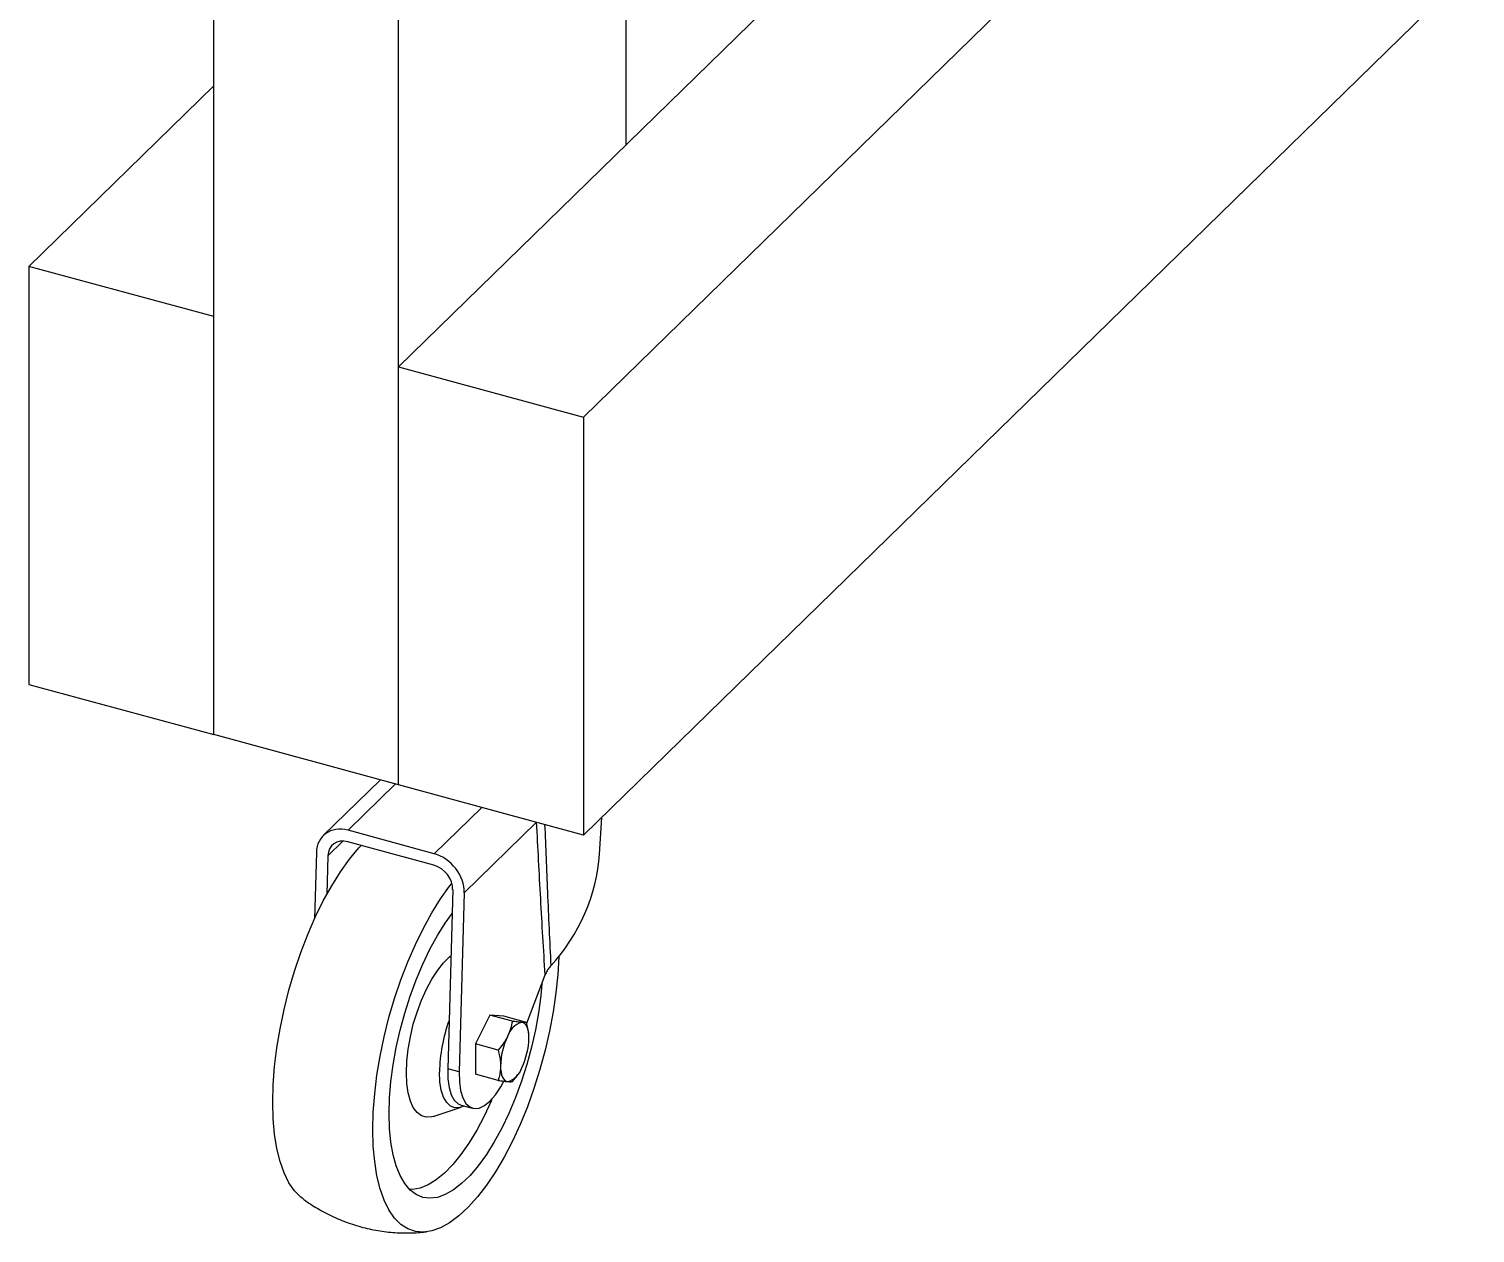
# Model space of a CAD drawing. Header units: millimetres. Extents: x 0 to 279, y 0 to 216.
# Drawn here: x 200.29 to 222.26, y 41.13 to 59.42 of the extents above; entities that cross this region are included whole.
import ezdxf

# ---------------------------------------------------------------- set-up
doc = ezdxf.new("R2010")
doc.units = ezdxf.units.MM

msp = doc.modelspace()

# ---------------------------------------------------------------- linework, layer by layer
at = {"color": 7, "linetype": 'Continuous', "lineweight": 25}
for p, q in [((209.364, 57.665), (209.364, 99.52)), ((203.098, 48.704), (203.098, 98.563)), ((205.906, 47.941), (205.906, 97.8)), ((247.24, 91.13), (208.714, 53.528)), ((247.24, 84.78), (208.714, 47.177)), ((223.193, 71.164), (205.906, 54.291)), ((200.29, 55.817), (203.098, 58.558)), ((203.098, 55.054), (200.29, 55.817)), ((200.29, 55.817), (200.29, 49.467)), ((203.098, 48.704), (203.098, 55.054)), ((205.906, 54.291), (208.714, 53.528)), ((205.906, 47.941), (205.906, 54.291)), ((208.714, 53.528), (208.714, 47.177)), ((200.29, 49.467), (203.098, 48.704)), ((205.906, 47.941), (203.098, 48.704)), ((205.628, 48.016), (204.762, 47.171)), ((208.714, 47.177), (205.906, 47.941)), ((206.447, 46.894), (205.137, 47.251)), ((208.956, 46.888), (208.991, 47.447)), ((206.443, 46.72), (205.132, 47.076)), ((204.656, 46.912), (204.628, 45.905)), ((204.832, 46.864), (204.815, 46.278)), ((206.727, 46.349), (206.651, 43.626)), ((206.902, 46.301), (206.827, 43.579)), ((207.852, 44.319), (208.132, 45.054)), ((207.289, 44.444), (207.073, 44.004)), ((207.505, 44.425), (207.289, 44.444)), ((207.633, 44.35), (207.289, 44.444)), ((207.849, 44.332), (207.505, 44.425)), ((207.073, 44.004), (207.073, 43.545)), ((207.417, 43.91), (207.073, 44.004)), ((207.884, 44.138), (207.884, 44.14)), ((206.827, 43.579), (206.651, 43.626)), ((207.417, 43.452), (207.073, 43.545)), ((207.718, 43.543), (207.725, 43.553)), ((206.854, 43.076), (207.029, 43.028)), ((206.43, 42.905), (206.855, 43.042))]:
    msp.add_line(p, q, dxfattribs=at)
at = {"color": 8, "linetype": 'Continuous', "lineweight": 25}
for p, q in [((205.858, 47.954), (205.137, 47.251)), ((206.447, 46.894), (207.168, 47.598)), ((207.999, 47.372), (206.902, 46.301)), ((204.832, 46.864), (205.06, 47.086))]:
    msp.add_line(p, q, dxfattribs=at)
at = {"color": 7, "linetype": 'Continuous', "lineweight": 25, "flags": 128}
for points in [[(203.993, 43.119), (204, 43.384), (204.021, 43.66), (204.056, 43.945), (204.104, 44.235), (204.165, 44.527), (204.238, 44.82), (204.323, 45.109), (204.419, 45.392), (204.525, 45.666), (204.639, 45.929), (204.761, 46.177), (204.889, 46.409), (205.023, 46.621), (205.16, 46.813), (205.3, 46.982), (205.336, 47.02)], [(205.514, 42.705), (205.521, 42.97), (205.542, 43.247), (205.577, 43.531), (205.625, 43.821), (205.686, 44.114), (205.759, 44.406), (205.844, 44.695), (205.94, 44.979), (206.046, 45.253), (206.16, 45.515), (206.282, 45.764), (206.411, 45.995), (206.544, 46.208), (206.681, 46.4), (206.715, 46.443)], [(205.761, 42.946), (205.768, 43.184), (205.788, 43.433), (205.822, 43.689), (205.869, 43.95), (205.928, 44.213), (205.999, 44.474), (206.08, 44.73), (206.172, 44.979), (206.272, 45.218), (206.381, 45.443), (206.495, 45.652), (206.615, 45.842), (206.717, 45.985)], [(208.337, 45.33), (208.323, 45.061), (208.296, 44.78), (208.254, 44.492), (208.199, 44.2), (208.132, 43.908), (208.053, 43.616), (207.962, 43.33), (207.861, 43.051), (207.751, 42.782), (207.633, 42.526), (207.508, 42.286), (207.376, 42.064), (207.241, 41.861), (207.102, 41.681), (206.962, 41.525), (206.821, 41.394), (206.681, 41.289), (206.544, 41.213), (206.411, 41.165), (206.282, 41.146), (206.16, 41.156), (206.046, 41.196), (205.94, 41.264), (205.844, 41.36), (205.759, 41.483), (205.686, 41.632), (205.625, 41.806), (205.577, 42.002), (205.542, 42.218), (205.521, 42.454), (205.514, 42.705)], [(206.023, 43.567), (206.03, 43.741), (206.05, 43.924), (206.084, 44.113), (206.129, 44.303), (206.186, 44.49), (206.253, 44.669), (206.329, 44.837), (206.411, 44.991), (206.499, 45.125), (206.589, 45.239), (206.68, 45.328), (206.699, 45.343)], [(208.082, 44.922), (208.065, 44.735), (208.031, 44.479), (207.985, 44.218), (207.925, 43.955), (207.855, 43.694), (207.773, 43.438), (207.681, 43.189), (207.581, 42.95), (207.473, 42.725), (207.358, 42.516), (207.238, 42.325), (207.115, 42.155), (206.99, 42.008), (206.863, 41.885), (206.738, 41.787), (206.615, 41.717), (206.495, 41.674), (206.381, 41.66), (206.272, 41.673), (206.172, 41.716), (206.08, 41.786), (205.999, 41.883), (205.928, 42.005), (205.869, 42.152), (205.822, 42.322), (205.788, 42.513), (205.768, 42.721), (205.761, 42.946)], [(207.885, 44.093), (207.884, 44.143), (207.878, 44.189), (207.869, 44.229), (207.856, 44.263), (207.841, 44.291), (207.822, 44.312), (207.801, 44.325), (207.777, 44.331)], [(206.43, 42.905), (206.411, 42.9), (206.329, 42.892), (206.253, 42.913), (206.186, 42.962), (206.129, 43.038), (206.084, 43.138), (206.05, 43.262), (206.03, 43.406), (206.023, 43.567)], [(206.902, 43.062), (206.836, 43.037), (206.761, 43.033), (206.694, 43.059), (206.636, 43.114), (206.589, 43.195), (206.554, 43.302), (206.533, 43.43), (206.526, 43.576)], [(206.651, 43.626), (206.655, 43.476), (206.673, 43.343), (206.705, 43.234), (206.751, 43.15), (206.809, 43.095), (206.854, 43.076)], [(206.827, 43.579), (206.83, 43.428), (206.848, 43.296), (206.881, 43.186), (206.927, 43.102), (206.985, 43.047), (207.053, 43.023), (207.128, 43.031), (207.209, 43.069), (207.293, 43.138), (207.376, 43.234), (207.456, 43.355), (207.502, 43.437)], [(207.453, 43.671), (207.455, 43.621), (207.461, 43.576), (207.47, 43.535), (207.482, 43.501), (207.498, 43.473), (207.517, 43.452), (207.538, 43.439), (207.561, 43.433)], [(204.44, 41.661), (204.419, 41.677), (204.323, 41.773), (204.238, 41.897), (204.165, 42.046), (204.104, 42.219), (204.056, 42.415), (204.021, 42.632), (204, 42.867), (203.993, 43.119)], [(207.323, 43.17), (207.309, 43.137), (207.204, 42.908), (207.092, 42.695), (206.974, 42.499), (206.853, 42.324), (206.729, 42.171), (206.603, 42.042), (206.478, 41.94), (206.355, 41.864), (206.235, 41.815), (206.121, 41.796), (206.069, 41.797)]]:
    msp.add_lwpolyline(points, dxfattribs=at)
at = {"color": 7, "linetype": 'Continuous', "lineweight": 25}
for centre, radius, start, end in [((208.956, 43.532), 2.43, 160.043, 178.9548), ((207.854, 44.036), 0.305, 104.6354, 163.9747), ((208.527, 43.65), 1.074, 154.0567, 178.8929), ((206.811, 44.114), 1.074, 334.0567, 358.8929), ((207.484, 43.728), 0.305, 284.6354, 343.9747)]:
    msp.add_arc(centre, radius, start, end, dxfattribs=at)
for centre, major_axis, ratio, start_param, end_param in [((205.124, 46.784), (-0.349, 0.398), 0.78419, 5.415517, 6.986313), ((205.124, 46.784), (-0.218, 0.249), 0.78419, 5.415517, 6.986313), ((206.434, 46.428), (-0.349, 0.398), 0.78419, 3.844721, 5.415517), ((207.434, 46.476), (0.883, 1.807), 0.688837, 4.297028, 5.255025), ((206.434, 46.428), (-0.218, 0.249), 0.78419, 3.844721, 5.415517)]:
    msp.add_ellipse(centre, major_axis=major_axis, ratio=ratio, start_param=start_param, end_param=end_param, dxfattribs=at)
for points, knots in [([(208.132, 45.054), (208.12, 45.246), (208.096, 45.63), (208.063, 46.21), (208.032, 46.791), (208.012, 47.18), (208.002, 47.374)], [0, 0, 0, 0, 0.249982, 0.499973, 0.749984, 1, 1, 1, 1]), ([(208.217, 45.191), (208.203, 45.175), (208.176, 45.143), (208.149, 45.095), (208.137, 45.065), (208.132, 45.054)], [0, 0, 0, 0, 0.38201, 0.775, 1, 1, 1, 1]), ([(207.633, 44.35), (207.625, 44.312), (207.611, 44.234), (207.578, 44.158), (207.561, 44.12)], [0, 0, 0, 0, 0.495458, 1, 1, 1, 1]), ([(207.777, 44.331), (207.775, 44.332), (207.755, 44.333), (207.71, 44.338), (207.659, 44.346), (207.633, 44.35)], [0, 0, 0, 0, 0.070069, 0.530774, 1, 1, 1, 1]), ([(207.849, 44.332), (207.842, 44.331), (207.827, 44.328), (207.794, 44.33), (207.777, 44.331)], [0, 0, 0, 0, 0.495458, 1, 1, 1, 1]), ([(207.885, 44.093), (207.885, 44.112), (207.884, 44.161), (207.872, 44.241), (207.857, 44.302), (207.849, 44.332)], [0, 0, 0, 0, 0.246844, 0.621394, 1, 1, 1, 1]), ([(207.561, 44.12), (207.559, 44.115), (207.539, 44.076), (207.494, 44.003), (207.443, 43.942), (207.417, 43.91)], [0, 0, 0, 0, 0.070069, 0.530774, 1, 1, 1, 1]), ([(207.417, 43.91), (207.424, 43.88), (207.44, 43.819), (207.451, 43.739), (207.453, 43.69), (207.453, 43.671)], [0, 0, 0, 0, 0.374871, 0.753155, 1, 1, 1, 1]), ([(207.453, 43.671), (207.452, 43.642), (207.45, 43.583), (207.435, 43.511), (207.422, 43.468), (207.417, 43.452)], [0, 0, 0, 0, 0.3822168, 0.7699665, 1, 1, 1, 1]), ([(207.633, 43.434), (207.662, 43.466), (207.693, 43.501), (207.716, 43.541), (207.718, 43.544)], [0, 0, 0, 0, 0.9204763, 1, 1, 1, 1]), ([(207.417, 43.452), (207.444, 43.448), (207.5, 43.439), (207.541, 43.435), (207.561, 43.433)], [0, 0, 0, 0, 0.495458, 1, 1, 1, 1]), ([(207.561, 43.433), (207.564, 43.433), (207.583, 43.431), (207.611, 43.43), (207.626, 43.433), (207.633, 43.434)], [0, 0, 0, 0, 0.070069, 0.530774, 1, 1, 1, 1]), ([(204.439, 41.665), (204.457, 41.651), (204.54, 41.585), (204.71, 41.481), (204.947, 41.359), (205.201, 41.262), (205.46, 41.191), (205.719, 41.147), (205.978, 41.131), (206.181, 41.133), (206.297, 41.148), (206.328, 41.152)], [0, 0, 0, 0, 0.03428, 0.159356, 0.297048, 0.432578, 0.565768, 0.696835, 0.825949, 0.953283, 1, 1, 1, 1])]:
    msp.add_open_spline(points, degree=3, knots=knots, dxfattribs=at)
at = {"color": 8, "linetype": 'Continuous', "lineweight": 25}
msp.add_open_spline([(208.124, 47.338), (208.138, 46.997), (208.159, 46.467), (208.191, 45.752), (208.208, 45.378), (208.217, 45.191)], degree=3, knots=[0, 0, 0, 0, 0.475198, 0.737597, 1, 1, 1, 1], dxfattribs=at)

doc.saveas('drawing.dxf')
